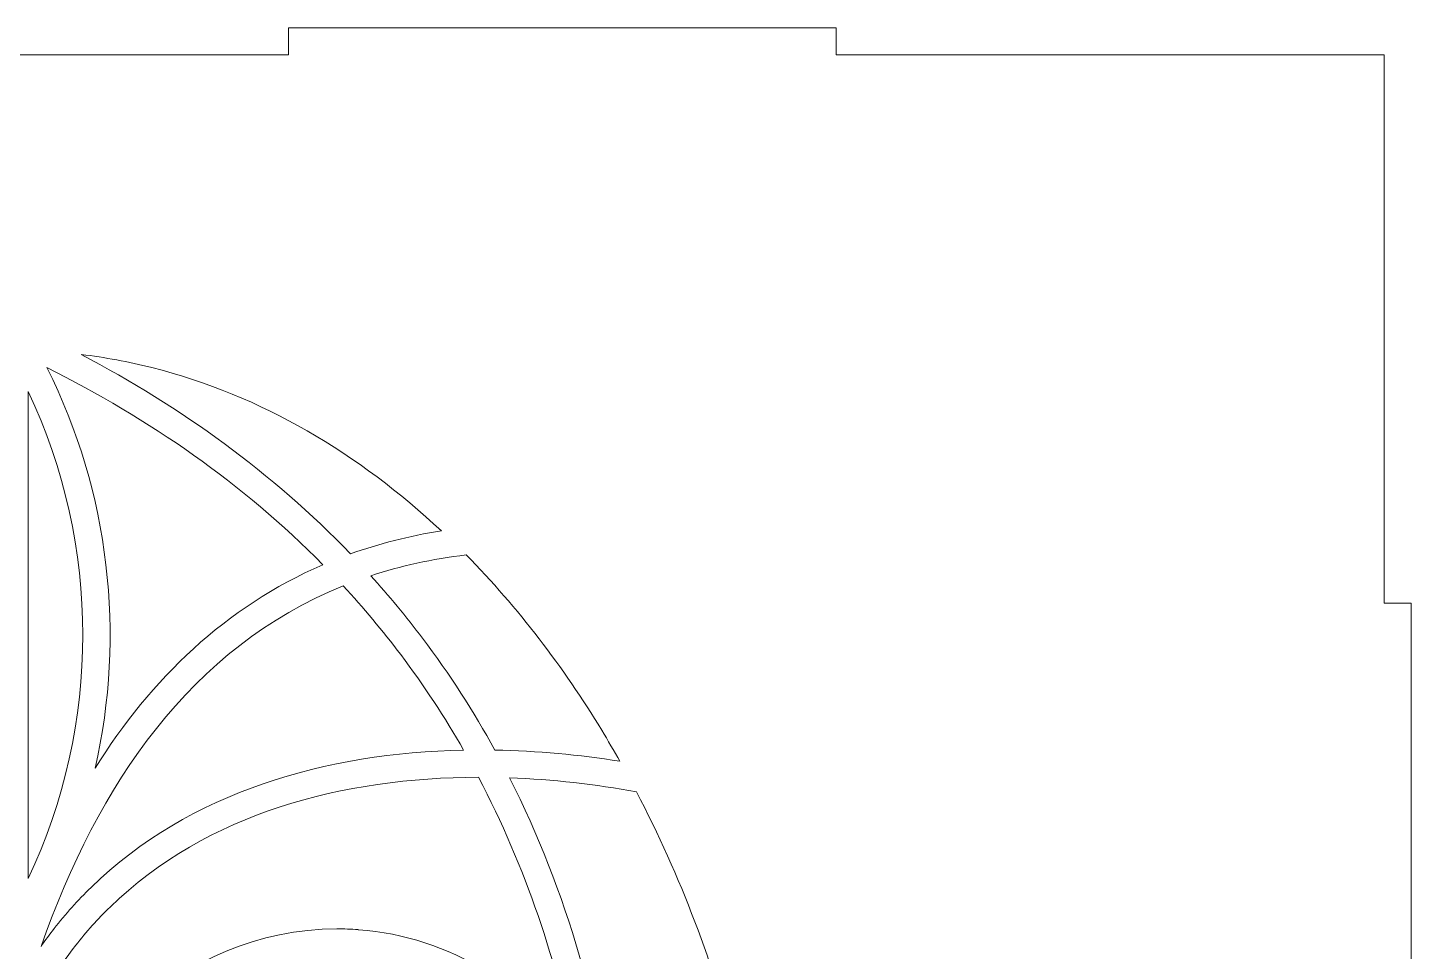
# Model space of a CAD drawing. Header units: millimetres. Extents: x -1990 to 1990, y -412 to 412.
# Drawn here: x -379 to -227, y 224.5 to 326 of the extents above; entities that cross this region are included whole.
import ezdxf

# ---------------------------------------------------------------- set-up
doc = ezdxf.new("R2010")
doc.units = ezdxf.units.MM
doc.header["$MEASUREMENT"] = 0
doc.layers.add('Camada 1', color=7, linetype='Continuous')

msp = doc.modelspace()

# ---------------------------------------------------------------- linework, layer by layer
at = {"layer": 'Camada 1', "color": 250, "lineweight": 9}
for points, knots in [([(-530.9787, 202.5711), (-530.9787, 202.5711), (-530.9787, 142.3711), (-530.9787, 142.3711), (-530.9787, 142.3711), (-530.9787, 142.3711), (-533.9787, 142.3711), (-533.9787, 142.3711), (-533.9787, 142.3711), (-533.9787, 142.3711), (-533.9787, 82.1711), (-533.9787, 82.1711), (-533.9787, 82.1711), (-533.9787, 82.1711), (-530.9787, 82.1711), (-530.9787, 82.1711), (-530.9787, 82.1711), (-530.9787, 82.1711), (-530.9787, 21.9711), (-530.9787, 21.9711), (-530.9787, 21.9711), (-530.9787, 21.9711), (-470.7787, 21.9711), (-470.7787, 21.9711), (-470.7787, 21.9711), (-470.7787, 21.9711), (-470.7787, 18.9711), (-470.7787, 18.9711), (-470.7787, 18.9711), (-470.7787, 18.9711), (-410.5787, 18.9711), (-410.5787, 18.9711), (-410.5787, 18.9711), (-410.5787, 18.9711), (-410.5787, 21.9711), (-410.5787, 21.9711), (-410.5787, 21.9711), (-410.5787, 21.9711), (-350.3787, 21.9711), (-350.3787, 21.9711), (-350.3787, 21.9711), (-350.3787, 21.9711), (-350.3787, 18.9711), (-350.3787, 18.9711), (-350.3787, 18.9711), (-350.3787, 18.9711), (-290.1787, 18.9711), (-290.1787, 18.9711), (-290.1787, 18.9711), (-290.1787, 18.9711), (-290.1787, 21.9711), (-290.1787, 21.9711), (-290.1787, 21.9711), (-290.1787, 21.9711), (-229.9787, 21.9711), (-229.9787, 21.9711), (-229.9787, 21.9711), (-229.9787, 21.9711), (-229.9787, 82.1711), (-229.9787, 82.1711), (-229.9787, 82.1711), (-229.9787, 82.1711), (-226.9787, 82.1711), (-226.9787, 82.1711), (-226.9787, 82.1711), (-226.9787, 82.1711), (-226.9787, 142.3711), (-226.9787, 142.3711), (-226.9787, 142.3711), (-226.9787, 142.3711), (-229.9787, 142.3711), (-229.9787, 142.3711), (-229.9787, 142.3711), (-229.9787, 142.3711), (-229.9787, 202.5711), (-229.9787, 202.5711), (-229.9787, 202.5711), (-229.9787, 202.5711), (-226.9787, 202.5711), (-226.9787, 202.5711), (-226.9787, 202.5711), (-226.9787, 202.5711), (-226.9787, 262.7711), (-226.9787, 262.7711), (-226.9787, 262.7711), (-226.9787, 262.7711), (-229.9787, 262.7711), (-229.9787, 262.7711), (-229.9787, 262.7711), (-229.9787, 262.7711), (-229.9787, 322.9711), (-229.9787, 322.9711), (-229.9787, 322.9711), (-229.9787, 322.9711), (-290.1787, 322.9711), (-290.1787, 322.9711), (-290.1787, 322.9711), (-290.1787, 322.9711), (-290.1787, 325.9711), (-290.1787, 325.9711), (-290.1787, 325.9711), (-290.1787, 325.9711), (-350.3787, 325.9711), (-350.3787, 325.9711), (-350.3787, 325.9711), (-350.3787, 325.9711), (-350.3787, 322.9711), (-350.3787, 322.9711), (-350.3787, 322.9711), (-350.3787, 322.9711), (-410.5787, 322.9711), (-410.5787, 322.9711), (-410.5787, 322.9711), (-410.5787, 322.9711), (-410.5787, 325.9711), (-410.5787, 325.9711), (-410.5787, 325.9711), (-410.5787, 325.9711), (-470.7787, 325.9711), (-470.7787, 325.9711), (-470.7787, 325.9711), (-470.7787, 325.9711), (-470.7787, 322.9711), (-470.7787, 322.9711), (-470.7787, 322.9711), (-470.7787, 322.9711), (-530.9787, 322.9711), (-530.9787, 322.9711), (-530.9787, 322.9711), (-530.9787, 322.9711), (-530.9787, 262.7711), (-530.9787, 262.7711), (-530.9787, 262.7711), (-530.9787, 262.7711), (-533.9787, 262.7711), (-533.9787, 262.7711), (-533.9787, 262.7711), (-533.9787, 262.7711), (-533.9787, 202.5711), (-533.9787, 202.5711), (-533.9787, 202.5711), (-533.9787, 202.5711), (-530.9787, 202.5711), (-530.9787, 202.5711)], [0, 0, 0, 0, 0.02702703, 0.02702703, 0.02702703, 0.02702703, 0.05405405, 0.05405405, 0.05405405, 0.05405405, 0.08108108, 0.08108108, 0.08108108, 0.08108108, 0.10810811, 0.10810811, 0.10810811, 0.10810811, 0.13513514, 0.13513514, 0.13513514, 0.13513514, 0.16216216, 0.16216216, 0.16216216, 0.16216216, 0.18918919, 0.18918919, 0.18918919, 0.18918919, 0.21621622, 0.21621622, 0.21621622, 0.21621622, 0.24324324, 0.24324324, 0.24324324, 0.24324324, 0.27027027, 0.27027027, 0.27027027, 0.27027027, 0.2972973, 0.2972973, 0.2972973, 0.2972973, 0.32432432, 0.32432432, 0.32432432, 0.32432432, 0.35135135, 0.35135135, 0.35135135, 0.35135135, 0.37837838, 0.37837838, 0.37837838, 0.37837838, 0.40540541, 0.40540541, 0.40540541, 0.40540541, 0.43243243, 0.43243243, 0.43243243, 0.43243243, 0.45945946, 0.45945946, 0.45945946, 0.45945946, 0.48648649, 0.48648649, 0.48648649, 0.48648649, 0.51351351, 0.51351351, 0.51351351, 0.51351351, 0.54054054, 0.54054054, 0.54054054, 0.54054054, 0.56756757, 0.56756757, 0.56756757, 0.56756757, 0.59459459, 0.59459459, 0.59459459, 0.59459459, 0.62162162, 0.62162162, 0.62162162, 0.62162162, 0.64864865, 0.64864865, 0.64864865, 0.64864865, 0.67567568, 0.67567568, 0.67567568, 0.67567568, 0.7027027, 0.7027027, 0.7027027, 0.7027027, 0.72972973, 0.72972973, 0.72972973, 0.72972973, 0.75675676, 0.75675676, 0.75675676, 0.75675676, 0.78378378, 0.78378378, 0.78378378, 0.78378378, 0.81081081, 0.81081081, 0.81081081, 0.81081081, 0.83783784, 0.83783784, 0.83783784, 0.83783784, 0.86486486, 0.86486486, 0.86486486, 0.86486486, 0.89189189, 0.89189189, 0.89189189, 0.89189189, 0.91891892, 0.91891892, 0.91891892, 0.91891892, 0.94594595, 0.94594595, 0.94594595, 0.94594595, 1, 1, 1, 1]), ([(-373.1536, 290.0672), (-362.1586, 284.2784), (-352.1359, 277.0718), (-343.5631, 268.1693), (-343.5631, 268.1693), (-340.4452, 269.2847), (-337.1227, 270.1379), (-333.5815, 270.7016), (-333.5815, 270.7016), (-342.5938, 279.1067), (-353.2684, 285.5882), (-365.4145, 288.6371), (-365.4145, 288.6371), (-367.9657, 289.2776), (-370.5496, 289.7552), (-373.1536, 290.0672)], [0, 0, 0, 0, 0.2, 0.2, 0.2, 0.2, 0.4, 0.4, 0.4, 0.4, 0.6, 0.6, 0.6, 0.6, 1, 1, 1, 1]), ([(-346.5907, 266.9774), (-355.3693, 275.8706), (-365.6587, 282.9845), (-376.9294, 288.6347), (-376.9294, 288.6347), (-370.0447, 274.8854), (-368.2819, 259.304), (-371.641, 244.6169), (-371.641, 244.6169), (-365.4754, 254.4542), (-357.3325, 262.3502), (-346.5907, 266.9774)], [0, 0, 0, 0, 0.25, 0.25, 0.25, 0.25, 0.5, 0.5, 0.5, 0.5, 1, 1, 1, 1]), ([(-378.9787, 285.9902), (-378.9787, 285.9902), (-378.9787, 232.5263), (-378.9787, 232.5263), (-378.9787, 232.5263), (-370.9921, 249.4418), (-370.9921, 269.0747), (-378.9787, 285.9902)], [0, 0, 0, 0, 0.33333333, 0.33333333, 0.33333333, 0.33333333, 1, 1, 1, 1]), ([(-330.8566, 268.0529), (-334.5865, 267.6068), (-338.0683, 266.8322), (-341.3188, 265.763), (-341.3188, 265.763), (-339.3445, 263.5766), (-337.4542, 261.293), (-335.6545, 258.9089), (-335.6545, 258.9089), (-332.6713, 254.9567), (-330.0307, 250.8512), (-327.7036, 246.6182), (-327.7036, 246.6182), (-323.0491, 246.5372), (-318.4252, 246.0998), (-313.9558, 245.3801), (-313.9558, 245.3801), (-314.6056, 246.5321), (-315.2737, 247.6736), (-315.9607, 248.8028), (-315.9607, 248.8028), (-320.1574, 255.7007), (-325.1413, 262.2614), (-330.8566, 268.0529)], [0, 0, 0, 0, 0.14285714, 0.14285714, 0.14285714, 0.14285714, 0.28571429, 0.28571429, 0.28571429, 0.28571429, 0.42857143, 0.42857143, 0.42857143, 0.42857143, 0.57142857, 0.57142857, 0.57142857, 0.57142857, 0.71428571, 0.71428571, 0.71428571, 0.71428571, 1, 1, 1, 1]), ([(-331.1395, 246.6122), (-333.1966, 250.2137), (-335.4934, 253.7162), (-338.0488, 257.1014), (-338.0488, 257.1014), (-340.0429, 259.7429), (-342.1513, 262.2569), (-344.365, 264.6488), (-344.365, 264.6488), (-361.1131, 257.8853), (-371.2927, 242.8778), (-377.5804, 225.0467), (-377.5804, 225.0467), (-377.1169, 225.716), (-376.6342, 226.3727), (-376.1323, 227.0162), (-376.1323, 227.0162), (-374.8888, 228.6107), (-373.5352, 230.1176), (-372.085, 231.527), (-372.085, 231.527), (-361.2211, 242.084), (-346.1812, 246.2945), (-331.1395, 246.6122)], [0, 0, 0, 0, 0.14285714, 0.14285714, 0.14285714, 0.14285714, 0.28571429, 0.28571429, 0.28571429, 0.28571429, 0.42857143, 0.42857143, 0.42857143, 0.42857143, 0.57142857, 0.57142857, 0.57142857, 0.57142857, 0.71428571, 0.71428571, 0.71428571, 0.71428571, 1, 1, 1, 1]), ([(-378.9787, 144.2378), (-377.9272, 143.5616), (-376.8682, 142.8977), (-375.8272, 142.2302), (-375.8272, 142.2302), (-374.1787, 141.1736), (-372.3466, 140.0165), (-370.6459, 138.77), (-370.6459, 138.77), (-369.5557, 140.0321), (-368.2486, 141.047), (-366.7087, 141.5003), (-366.7087, 141.5003), (-368.2132, 145.4588), (-367.0456, 150.515), (-365.8108, 154.2704), (-365.8108, 154.2704), (-363.6487, 160.8458), (-361.6594, 163.4063), (-361.7776, 169.2641), (-361.7776, 169.2641), (-370.8208, 174.9902), (-376.3366, 184.9262), (-376.3366, 195.7001), (-376.3366, 195.7001), (-376.3366, 212.9717), (-362.3344, 226.9739), (-345.0628, 226.9739), (-345.0628, 226.9739), (-344.2798, 226.9739), (-343.5037, 226.9451), (-342.7351, 226.8887), (-342.7351, 226.8887), (-342.7174, 226.8875), (-342.6994, 226.8863), (-342.6817, 226.8845), (-342.6817, 226.8845), (-332.5768, 226.1237), (-323.8114, 220.5608), (-318.6616, 212.4713), (-318.6616, 212.4713), (-320.8327, 223.3073), (-324.322, 233.8097), (-329.5027, 243.6311), (-329.5027, 243.6311), (-344.3218, 243.593), (-359.3347, 239.7344), (-369.9943, 229.3754), (-369.9943, 229.3754), (-371.3461, 228.062), (-372.6076, 226.6577), (-373.7665, 225.1712), (-373.7665, 225.1712), (-375.8776, 222.4643), (-377.6281, 219.509), (-378.9787, 216.3548), (-378.9787, 216.3548), (-378.9787, 216.3548), (-378.9787, 215.5232), (-378.9787, 215.5232), (-378.9787, 215.5232), (-377.8423, 212.0771), (-377.2276, 208.394), (-377.2276, 204.5675), (-377.2276, 204.5675), (-377.2276, 200.789), (-377.8345, 197.1041), (-378.9787, 193.6283), (-378.9787, 193.6283), (-378.9787, 193.6283), (-378.9787, 144.2378), (-378.9787, 144.2378)], [0, 0, 0, 0, 0.05263158, 0.05263158, 0.05263158, 0.05263158, 0.10526316, 0.10526316, 0.10526316, 0.10526316, 0.15789474, 0.15789474, 0.15789474, 0.15789474, 0.21052632, 0.21052632, 0.21052632, 0.21052632, 0.26315789, 0.26315789, 0.26315789, 0.26315789, 0.31578947, 0.31578947, 0.31578947, 0.31578947, 0.36842105, 0.36842105, 0.36842105, 0.36842105, 0.42105263, 0.42105263, 0.42105263, 0.42105263, 0.47368421, 0.47368421, 0.47368421, 0.47368421, 0.52631579, 0.52631579, 0.52631579, 0.52631579, 0.57894737, 0.57894737, 0.57894737, 0.57894737, 0.63157895, 0.63157895, 0.63157895, 0.63157895, 0.68421053, 0.68421053, 0.68421053, 0.68421053, 0.73684211, 0.73684211, 0.73684211, 0.73684211, 0.78947368, 0.78947368, 0.78947368, 0.78947368, 0.84210526, 0.84210526, 0.84210526, 0.84210526, 0.89473684, 0.89473684, 0.89473684, 0.89473684, 1, 1, 1, 1]), ([(-312.1276, 242.0189), (-316.6249, 242.8532), (-321.3316, 243.4019), (-326.0947, 243.5735), (-326.0947, 243.5735), (-319.7305, 231.0386), (-315.9847, 217.472), (-314.146, 203.5334), (-314.146, 203.5334), (-314.146, 203.5334), (-300.9634, 212.8046), (-300.9634, 212.8046), (-300.9634, 212.8046), (-303.5971, 222.9485), (-307.294, 232.799), (-312.1276, 242.0189)], [0, 0, 0, 0, 0.2, 0.2, 0.2, 0.2, 0.4, 0.4, 0.4, 0.4, 0.6, 0.6, 0.6, 0.6, 1, 1, 1, 1])]:
    msp.add_open_spline(points, degree=3, knots=knots, dxfattribs=at)

doc.saveas('drawing.dxf')
